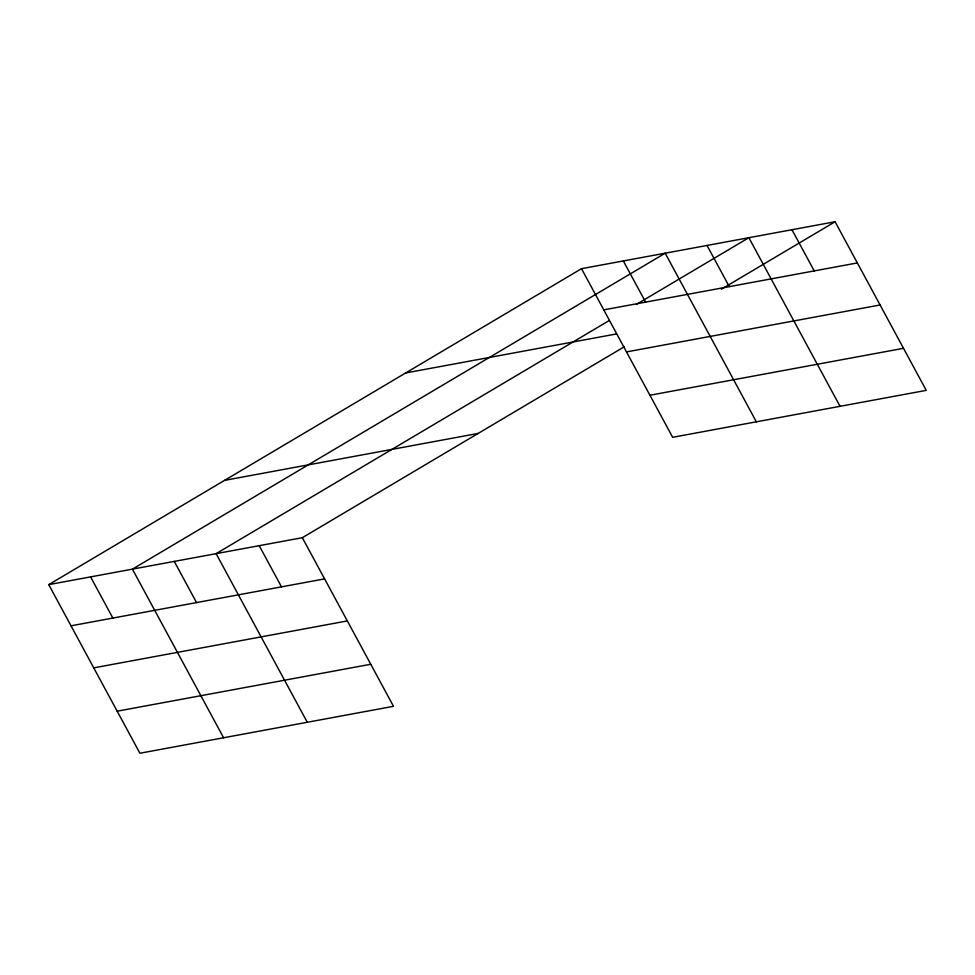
<?xml version="1.0" encoding="UTF-8"?>
<svg xmlns="http://www.w3.org/2000/svg" width="975" height="975" viewBox="0 0 975 975"><rect width="100%" height="100%" fill="white"/><g stroke="black" fill="none" stroke-linecap="round" stroke-linejoin="round"><path stroke-width="1.46" d="M48.75 584.634L302.335 537.7L393.498 706.314L139.912 753.248L48.75 584.634L581.502 268.686L835.088 221.752L926.25 390.366L672.665 437.3L581.502 268.686M609.253 320.507L216.109 553.654L307.283 722.268M636.395 304.407L748.861 237.705L840.036 406.319M302.335 537.7L624.341 346.734M721.329 289.222L835.088 221.752M603.769 309.867L857.342 262.933M405.697 372.95L616.163 333.998M626.498 351.914L880.084 304.98M649.935 395.241L903.508 348.307M224.555 480.37L478.14 433.436M71.017 625.816L324.602 578.882M93.758 667.863L347.332 620.929M117.183 711.189L370.768 664.255M791.968 229.734L814.235 270.904M707.021 245.456L729.288 286.626M756.344 421.809L665.182 253.195L132.429 569.144L223.604 737.758M623.342 260.947L645.608 302.116M259.228 545.683L281.483 586.852M174.269 561.405L196.536 602.574M90.59 576.895L112.856 618.065"/></g></svg>
